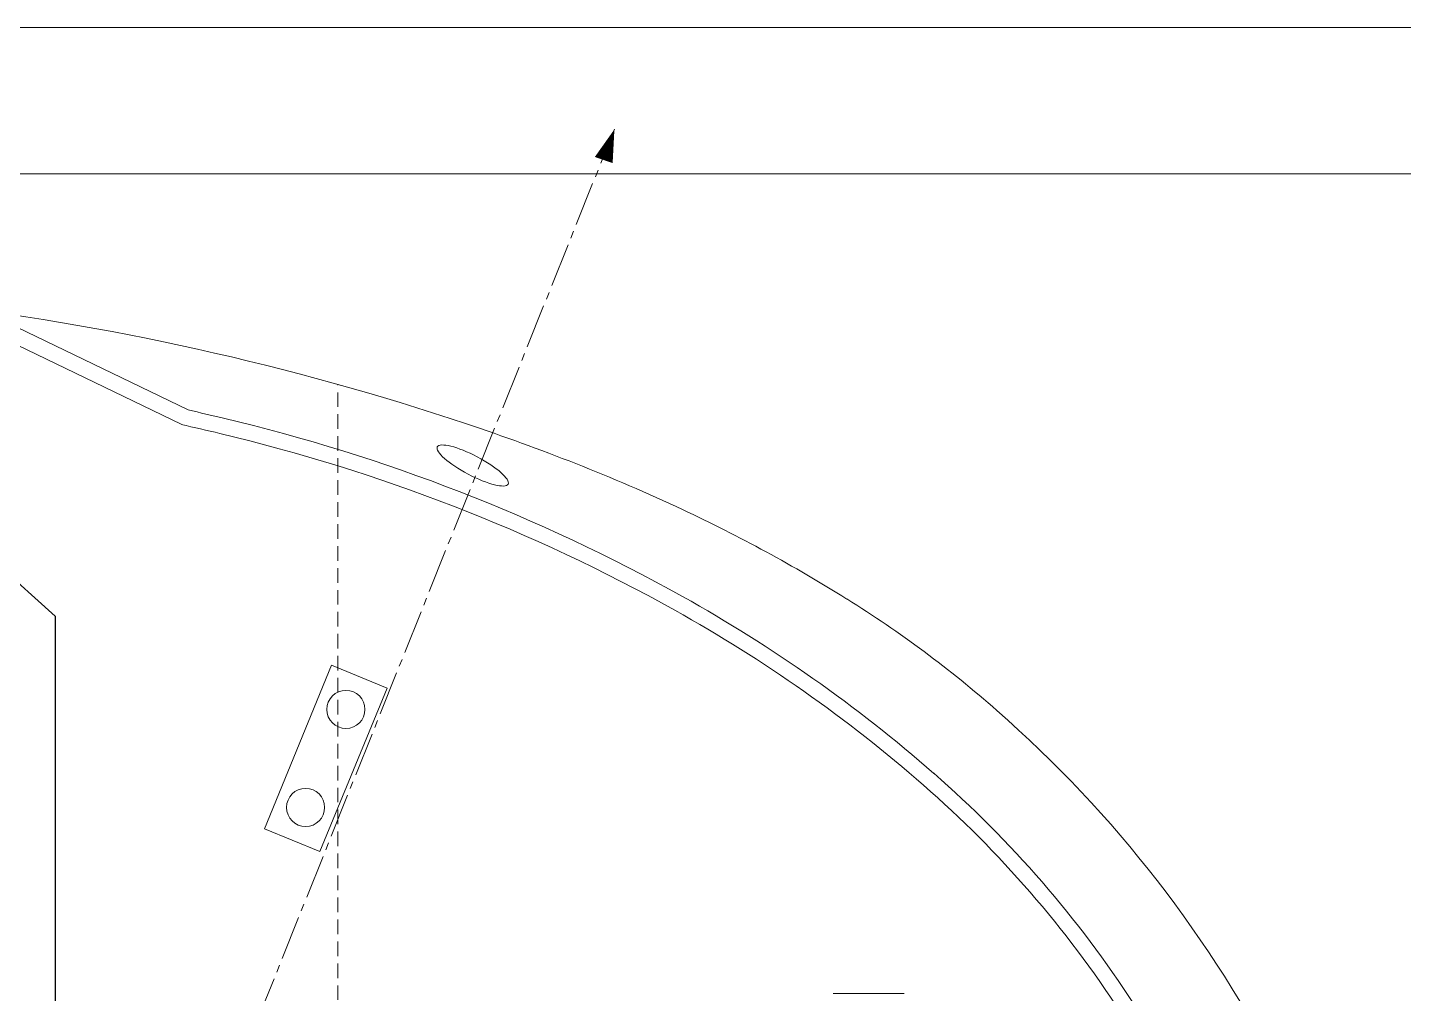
# Model space of a CAD drawing. Extents: x 475189 to 476029, y 1007718 to 1008015.
# Drawn here: x 475795.33 to 475842.29, y 1007982.35 to 1008015.34 of the extents above; entities that cross this region are included whole.
import ezdxf

# ---------------------------------------------------------------- set-up
doc = ezdxf.new("R2010")
doc.units = 0
doc.header["$LTSCALE"] = 2
doc.header["$MEASUREMENT"] = 0
doc.linetypes.add('CENTER2', pattern=[1.125, 0.75, -0.125, 0.125, -0.125])
doc.linetypes.add('HIDDEN', pattern=[0.375, 0.25, -0.125])
doc.layers.get('0').update_dxf_attribs({"linetype": 'CONTINUOUS', "lineweight": 0})
doc.layers.add('LAYER002', color=7, linetype='CONTINUOUS')
doc.layers.add('Template', color=7, linetype='CONTINUOUS', lineweight=0)

msp = doc.modelspace()

# ---------------------------------------------------------------- linework, layer by layer
at = {"color": 8, "linetype": 'CENTER2'}
msp.add_line((475802.348, 1007979.371), (475815.359, 1008011.861), dxfattribs=at)
at = {"color": 8}
for p, q in [((475800.812, 1008002.277), (475793.76, 1008005.679)), ((475800.579, 1008001.794), (475793.527, 1008005.196)), ((475803.414, 1007987.978), (475805.706, 1007993.557)), ((475805.706, 1007993.557), (475807.602, 1007992.778)), ((475807.602, 1007992.778), (475805.31, 1007987.199)), ((475805.31, 1007987.199), (475803.414, 1007987.978))]:
    msp.add_line(p, q, dxfattribs=at)
at = {"color": 8, "linetype": 'HIDDEN'}
msp.add_line((475805.918, 1007925.129), (475805.918, 1008003.153), dxfattribs=at)
msp.add_line((475805.918, 1007925.129), (475805.918, 1008003.153), dxfattribs=at)
at = {"color": 8, "linetype": 'Continuous'}
msp.add_line((475825.242, 1007982.35), (475822.829, 1007982.35), dxfattribs=at)
at = {"color": 8}
msp.add_lwpolyline([(475815.359, 1008011.861, 0, 0.643, 0), (475814.995, 1008010.813, 0.643, 0.643, 0)], format="xyseb", dxfattribs=at)
for centre in [(475806.196, 1007992.051), (475804.82, 1007988.704)]:
    msp.add_circle(centre, 0.651, dxfattribs=at)
at = {"color": 8, "linetype": 'Continuous'}
for centre, radius, start, end in [((475781.29, 1007915.132), 91.401, 71.48421, 83.43969), ((475786.002, 1007929.214), 76.552, 68.51184, 71.4812), ((475791.239, 1007942.525), 62.248, 64.85584, 68.50871), ((475795.044, 1007950.611), 53.311, 58.0014, 64.8657), ((475802.357, 1007962.322), 39.505, 48.7391, 57.9956), ((475800.778, 1007960.523), 41.898, 26.8668, 48.7389)]:
    msp.add_arc(centre, radius, start, end, dxfattribs=at)
at = {"color": 8}
for centre, radius, start, end in [((475768.207, 1007859.298), 146.65, 76.66885, 77.15397), ((475768.207, 1007859.298), 146.114, 76.66886, 77.20093), ((475787.944, 1007942.594), 61.046, 60.84145, 76.6677), ((475787.944, 1007942.594), 60.51, 60.84146, 76.66769), ((475793.201, 1007952.02), 50.254, 48.8635, 60.8397), ((475793.201, 1007952.02), 49.718, 48.8635, 60.8397), ((475801.487, 1007961.514), 37.653, 32.92, 48.8561), ((475801.487, 1007961.514), 37.117, 32.9199, 48.8561)]:
    msp.add_arc(centre, radius, start, end, dxfattribs=at)
at = {"color": 8, "linetype": 'Continuous', "extrusion": (0, 0, -1)}
msp.add_ellipse((475810.523, 1008000.381), major_axis=(-1.207, 0.635), ratio=0.245252, dxfattribs=at)
msp.add_ellipse((475810.523, 1008000.381), major_axis=(-1.207, 0.635), ratio=0.245252, dxfattribs=at)
at = {"layer": 'LAYER002', "color": 8, "linetype": 'Continuous'}
for q in [(475793.588, 1007997.647), (475796.269, 1007933.047)]:
    msp.add_line((475796.269, 1007995.235), q, dxfattribs=at)
at = {"layer": 'Template', "flags": 128}
msp.add_lwpolyline([(475608.823, 1008015.338), (476028.823, 1008015.338), (476028.823, 1007718.338), (475608.823, 1007718.338)], close=True, dxfattribs=at)
at = {"layer": 'Template', "color": 7, "linetype": 'ByBlock', "lineweight": 13, "flags": 128}
msp.add_lwpolyline([(475613.817, 1008010.344), (476023.829, 1008010.344)], dxfattribs=at)

doc.saveas('drawing.dxf')
